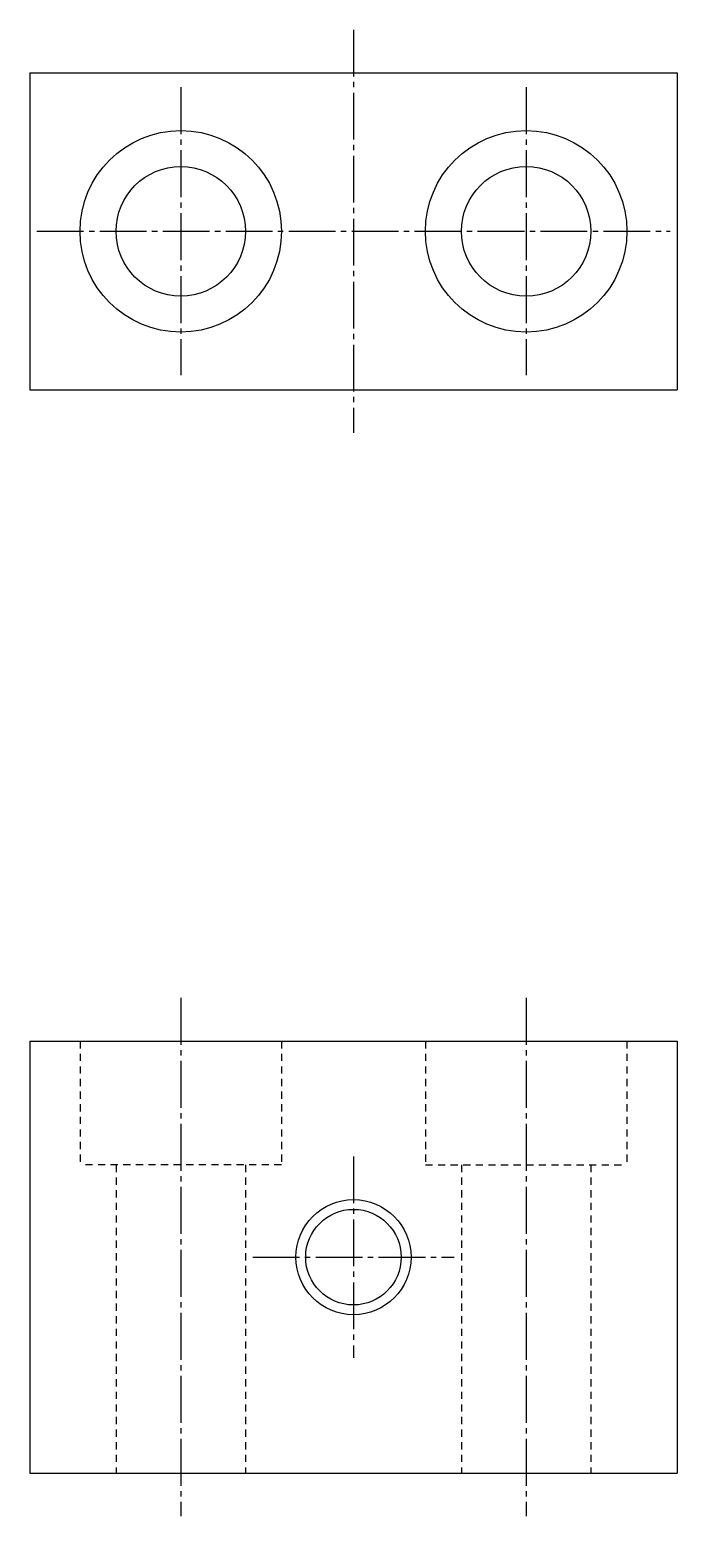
# Model space of a CAD drawing. Extents: x 11 to 164, y 10 to 142.
# Drawn here: x 118.8 to 163.8, y 38.6 to 141.8 of the extents above; entities outside this region: 2.
import ezdxf

# ---------------------------------------------------------------- set-up
doc = ezdxf.new("R2010")
doc.units = 0
doc.header["$LTSCALE"] = 0.25
doc.linetypes.add('CENTER', pattern=[17.5, 13, -1.5, 1.5, -1.5])
doc.linetypes.add('DASHED', pattern=[3.5, 2, -1.5])
doc.layers.get('0').update_dxf_attribs({"linetype": 'CONTINUOUS'})
doc.layers.add('CENTER', color=1, linetype='CENTER')
doc.styles.get("Standard").update_dxf_attribs({"font": 'txt', "bigfont": 'BIGFONT'})

msp = doc.modelspace()

# ---------------------------------------------------------------- linework, layer by layer
at = {"color": 7, "linetype": 'CONTINUOUS'}
for p, q in [((118.77, 138.82), (163.77, 138.82)), ((118.77, 138.82), (118.77, 116.82)), ((163.77, 138.82), (163.77, 116.82)), ((118.77, 116.82), (163.77, 116.82)), ((118.77, 71.58), (118.77, 41.58)), ((118.77, 71.58), (163.77, 71.58)), ((163.77, 71.58), (163.77, 41.58)), ((118.77, 41.58), (163.77, 41.58))]:
    msp.add_line(p, q, dxfattribs=at)
for p, q in [((130.02, 138.82), (130.02, 138.82)), ((141.27, 138.82), (141.27, 138.82))]:
    msp.add_line(p, q)
at = {"color": 3, "linetype": 'DASHED'}
for p, q in [((122.27, 71.58), (122.27, 62.98)), ((136.27, 71.58), (136.27, 62.98)), ((146.27, 71.58), (146.27, 62.98)), ((160.27, 71.58), (160.27, 62.98)), ((136.27, 62.98), (122.27, 62.98)), ((124.77, 62.98), (124.77, 41.58)), ((133.77, 62.98), (133.77, 41.58)), ((146.27, 62.98), (160.27, 62.98)), ((148.77, 62.98), (148.77, 41.58)), ((157.77, 62.98), (157.77, 41.58))]:
    msp.add_line(p, q, dxfattribs=at)
at = {"color": 7, "linetype": 'CONTINUOUS'}
for centre, radius in [((129.27, 127.82), 7), ((153.27, 127.82), 7), ((129.27, 127.82), 4.5), ((153.27, 127.82), 4.5), ((141.27, 56.58), 3.32)]:
    msp.add_circle(centre, radius, dxfattribs=at)
at = {"color": 3, "linetype": 'CONTINUOUS'}
msp.add_circle((141.27, 56.58), 4, dxfattribs=at)
at = {"layer": 'CENTER', "color": 1, "linetype": 'CENTER'}
for p, q in [((141.27, 141.82), (141.27, 113.82)), ((129.27, 137.82), (129.27, 117.82)), ((153.27, 137.82), (153.27, 117.82)), ((119.27, 127.82), (163.27, 127.82)), ((129.27, 74.58), (129.27, 38.58)), ((153.27, 74.58), (153.27, 38.58)), ((141.27, 63.58), (141.27, 49.58)), ((134.27, 56.58), (148.27, 56.58))]:
    msp.add_line(p, q, dxfattribs=at)

# ---------------------------------------------------------------- texts
for s, p in [('STBN 8-30', (10, 25)), ('STBN08', (10, 10))]:
    msp.add_text(s, height=4).set_placement(p)

doc.saveas('drawing.dxf')
